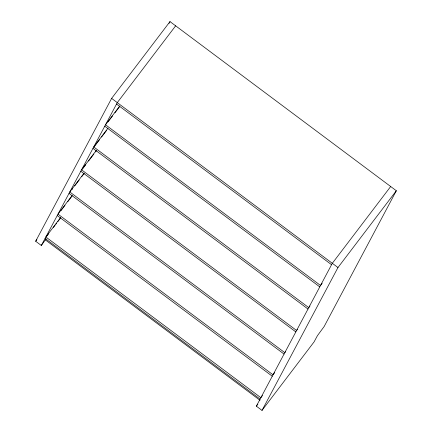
<?xml version="1.0" encoding="UTF-8"?>
<svg xmlns="http://www.w3.org/2000/svg" width="432" height="432" viewBox="0 0 432 432"><rect width="100%" height="100%" fill="white"/><g stroke="black" fill="none" stroke-linecap="round" stroke-linejoin="round"><path stroke-width="0.65" d="M46.116 238.82L41.321 245.484L35.662 241.256L111.629 98.388L169.992 21.6L396.338 190.744L324.135 326.538L317.428 335.675L314.08 341.89L262.008 410.4L256.354 406.172L332.316 263.299L390.679 186.516M41.321 245.484L117.288 102.616L175.646 25.828M169.042 23.387L169.992 21.6M262.008 410.4L337.975 267.527L396.338 190.744M119.767 106.013L105.505 124.778L320.533 285.46L322.164 283.316M108.011 121.905L112.493 116.003M114.939 112.79L119.421 106.893M107.984 128.174L93.722 146.939L308.75 307.622L309.971 306.013M94.597 146.21L99.49 139.774M101.525 137.095L106.412 130.664M96.228 150.509L81.562 169.808L296.59 330.491L297.405 329.422M82.436 169.079L85.698 164.786M88.549 161.033L93.847 154.067M95.477 151.924L96.293 150.849M84.04 173.205L69.779 191.97L284.807 352.652L285.622 351.583M71.879 189.632L72.689 188.557M74.731 185.879L79.213 179.982M81.659 176.764L84.1 173.545M35.662 241.256L36.882 239.652M72.252 195.367L57.996 214.132L273.024 374.814L274.655 372.67M60.907 210.719L64.984 205.357M67.835 201.604L71.912 196.247M60.502 217.701L45.835 237.001L260.863 397.683L262.494 395.539M46.597 236.417L48.492 233.928M53.417 227.443L55.042 225.31M55.852 224.24L56.668 223.171M57.883 221.567L60.728 217.831M256.354 406.172L257.866 404.179M111.629 98.388L337.975 267.527M116.537 104.031L331.565 264.713M104.749 126.193L319.783 286.875M92.966 148.354L308 309.037M80.811 171.223L295.839 331.906M69.023 193.385L284.056 354.067M57.24 215.546L272.273 376.229M45.079 238.415L260.113 399.098M45.49 240.003L259.978 400.28"/></g></svg>
